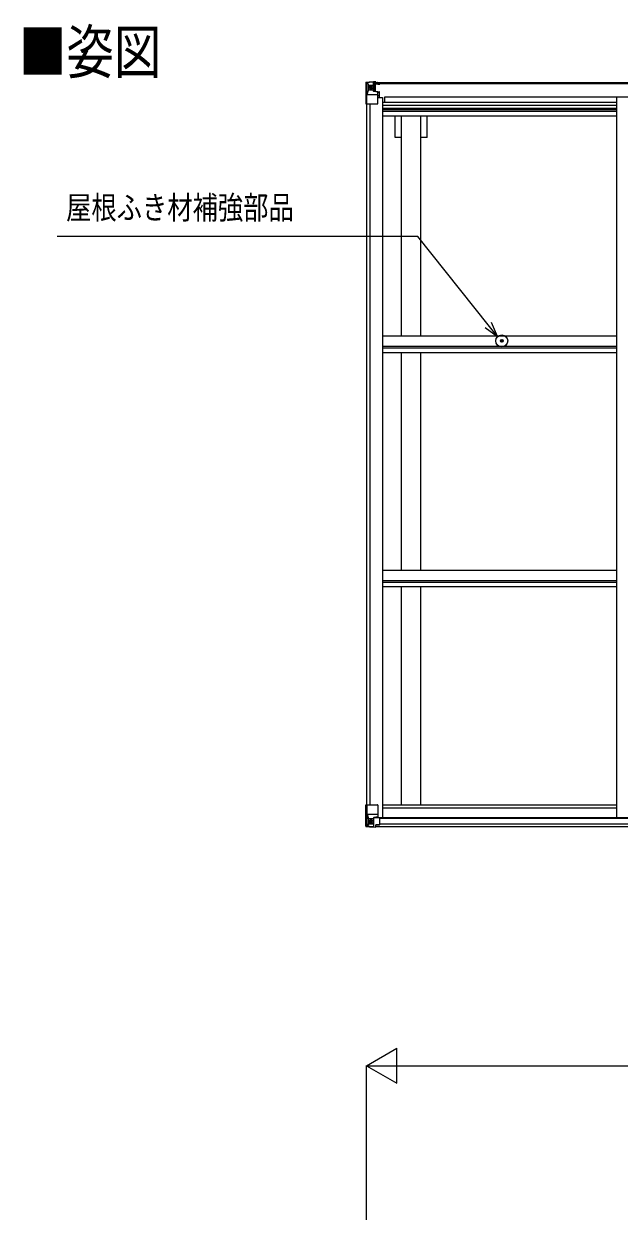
# Model space of a CAD drawing. Units: millimetres, scale not verified. Extents: x -10512 to 10512, y -7425 to 7425.
# Drawn here: x -3330 to -1635, y -1441 to 1941 of the extents above; entities that cross this region are included whole.
import ezdxf
from ezdxf.enums import TextEntityAlignment as Align

# ---------------------------------------------------------------- set-up
doc = ezdxf.new("R2010")
doc.units = ezdxf.units.MM
doc.header["$LTSCALE"] = 30
for name, color, linetype in [('0-2_USER1', 3, 'Continuous'), ('0-4_YKK_13', 4, 'Continuous'), ('0-5_YKK_A1', 4, 'Continuous'), ('0-6_YKK_D', 6, 'Continuous')]:
    doc.layers.add(name, color=color, linetype=linetype)
doc.styles.add('ＭＳ ゴシック', font='')
doc.styles.get('ＭＳ ゴシック').set_extended_font_data('MS Gothic')

msp = doc.modelspace()

# ---------------------------------------------------------------- linework, layer by layer
at = {"layer": '0-4_YKK_13'}
for p, q in [((-2356.11, 1773.41), (-2356.11, 1773.37)), ((-2355.17, 1774.41), (-2355.17, 1774.41)), ((-2355.17, 1774.37), (-2355.17, 1774.4)), ((-2346.2, 1774.79), (-2354.12, 1774.32)), ((-2353.26, 1773.35), (-2353.26, 1773.28)), ((-2353.26, 1712.7), (-2353.26, 1773.28)), ((-2349.3, 1769.91), (-2352.03, 1773.58)), ((-2348.44, 1766.4), (-2346.11, 1766.46)), ((-2348.44, 1752.93), (-2348.44, 1766.4)), ((-2334.11, 1775.58), (-2346.11, 1774.8)), ((-2346.11, 1766.46), (-2334.11, 1766.46)), ((-2340.63, 1759.26), (-2340.63, 1758.3)), ((-2335.11, 1766.46), (-2334.11, 1766.46)), ((-2327.61, 1776.1), (-2334.11, 1775.7)), ((-2334.11, 1749.6), (-2334.11, 1775.7)), ((-2334.11, 1774.81), (-2327.61, 1775.21)), ((-2332.61, 1769.99), (-2334.11, 1769.99)), ((-2332.61, 1766.46), (-2334.11, 1766.46)), ((-2327.61, 1774.29), (-2332.61, 1774.2)), ((-2332.11, 1769.63), (-2332.61, 1769.63)), ((-2328.61, 1764.7), (-2332.61, 1764.7)), ((-2332.5, 1768.33), (-2328.61, 1768.33)), ((-2332.11, 1770.66), (-2332.11, 1768.7)), ((-2324.11, 1770.66), (-2332.11, 1770.66)), ((-2324.11, 1770.63), (-2332.11, 1770.63)), ((-2322.11, 1768.79), (-2332.11, 1768.7)), ((-2332.11, 1768.54), (-2332.11, 1768.7)), ((-2332.11, 1768.7), (-2332.11, 1768.7)), ((-2328.61, 1748.6), (-2328.61, 1768.56)), ((-2327.61, 1775.21), (-2327.61, 1776.1)), ((-2327.61, 1774.7), (-2327.61, 1775.21)), ((-2327.61, 1774.7), (-2327.61, 1774.29)), ((-2327.61, 1774.29), (-2327.61, 1773.47)), ((-2322.61, 1773.9), (-2322.61, 1773.47)), ((-2322.31, 1773.9), (-2322.61, 1773.9)), ((-2322.31, 1773.9), (-2320.62, 1773.47)), ((-2322.11, 1770.4), (-2317.11, 1770.4)), ((-2322.11, 1768.79), (-2322.11, 1770.4)), ((-2317.11, 1771.32), (-2317.11, 1770.4)), ((-2317.11, 1770.4), (-2316.11, 1770.4)), ((-2316.11, 1770.4), (-2316.11, 1771.32)), ((-2316.11, 1770.4), (-2316.11, 1768.83)), ((-2316.11, 1768.72), (-2316.11, 1768.83)), ((-2352.72, 1739.58), (-2348.58, 1751.67)), ((-2352.72, 1739.58), (-2346.11, 1739.37)), ((-2346.11, 1752.9), (-2348.44, 1752.93)), ((-2346.11, 1752.9), (-2334.11, 1752.9)), ((-2346.11, 1752.9), (-2346.11, 1752.9)), ((-2346.11, 1739.37), (-2322.11, 1739.37)), ((-2332.61, 1752.9), (-2334.11, 1752.9)), ((-2333.28, 1749.34), (-2322.93, 1747.69)), ((-2333.28, 1748.71), (-2333.28, 1749.34)), ((-2322.93, 1747.06), (-2333.28, 1748.71)), ((-2328.61, 1756.5), (-2332.61, 1756.5)), ((-2322.93, 1747.69), (-2322.93, 1747.06)), ((-2322.66, 1747.61), (-2318.61, 1747.58)), ((-2322.11, 1713.7), (-2322.11, 1746.8)), ((-2317.61, 1735.7), (-2322.11, 1735.7)), ((-2317.61, 1747.57), (-2318.61, 1747.58)), ((-2318.61, 1745.84), (-2317.61, 1745.85)), ((-2317.61, 1731.35), (-2317.61, 1747.57)), ((-2353.26, 1712.7), (-2323.11, 1712.7)), ((-1971.53, 1038.38), (-1970.42, 1038.4)), ((-1971.53, 1037.38), (-1970.42, 1037.37)), ((-1970.42, 1038.4), (-1969.9, 1038.5)), ((-1970.42, 1037.37), (-1969.9, 1037.26)), ((-1969.8, 1039.02), (-1969.9, 1038.5)), ((-1969.8, 1036.75), (-1969.9, 1037.26)), ((-1969.79, 1040.13), (-1969.8, 1039.02)), ((-1969.79, 1035.64), (-1969.8, 1036.75)), ((-1968.79, 1040.13), (-1968.77, 1039.02)), ((-1968.79, 1035.64), (-1968.77, 1036.75)), ((-1968.77, 1039.02), (-1968.67, 1038.5)), ((-1968.77, 1036.75), (-1968.67, 1037.26)), ((-1968.15, 1038.4), (-1968.67, 1038.5)), ((-1968.15, 1037.37), (-1968.67, 1037.26)), ((-1967.04, 1038.38), (-1968.15, 1038.4)), ((-1967.04, 1037.38), (-1968.15, 1037.37)), ((-2356.11, -283.28), (-2323.11, -283.28)), ((-2356.11, -343.99), (-2356.11, -283.28)), ((-2353.26, -283.28), (-2353.26, -343.86)), ((-2322.11, -284.28), (-2322.11, -317.38)), ((-2352.72, -310.16), (-2346.11, -309.95)), ((-2352.72, -310.16), (-2348.58, -322.25)), ((-2346.11, -323.48), (-2348.44, -323.51)), ((-2348.44, -323.51), (-2348.44, -336.98)), ((-2348.44, -336.98), (-2346.11, -337.04)), ((-2346.11, -309.95), (-2322.11, -309.95)), ((-2346.11, -323.48), (-2346.11, -323.48)), ((-2334.11, -323.48), (-2346.11, -323.48)), ((-2346.11, -337.04), (-2334.11, -337.04)), ((-2341.59, -329.84), (-2341.59, -328.88)), ((-2334.11, -319.49), (-2327.61, -319.49)), ((-2334.11, -319.49), (-2334.11, -346.28)), ((-2322.93, -317.64), (-2333.28, -319.29)), ((-2333.28, -319.29), (-2333.28, -319.49)), ((-2330.58, -319.49), (-2322.93, -318.27)), ((-2327.61, -319.49), (-2318.61, -319.53)), ((-2322.93, -318.27), (-2322.93, -317.64)), ((-2317.61, -320.44), (-2317.61, -340.59)), ((-2355.17, -344.95), (-2355.17, -344.99)), ((-2346.2, -345.38), (-2354.12, -344.9)), ((-2353.26, -343.93), (-2353.26, -343.86)), ((-2349.3, -340.49), (-2352.03, -344.16)), ((-2334.11, -346.16), (-2346.11, -345.38)), ((-2327.61, -346.68), (-2327.61, -340.73)), ((-2318.61, -341.3), (-2327.61, -341.36))]:
    msp.add_line(p, q, dxfattribs=at)
for points in [[(-2356.11, 1773.37), (-2356.11, 1712.7), (-2353.26, 1712.7)], [(-2355.17, 1774.41), (-2346.11, 1774.96), (-2334.11, 1775.7)], [(-2342.55, 1760.22), (-2343.51, 1760.22), (-2343.51, 1761.18), (-2342.55, 1761.18)], [(-2341.59, 1762.14), (-2341.59, 1763.1), (-2340.63, 1763.1), (-2340.63, 1762.14)], [(-2340.63, 1758.3), (-2341.59, 1758.3), (-2341.59, 1759.26)], [(-2339.67, 1761.18), (-2338.71, 1761.18), (-2338.71, 1760.22), (-2339.67, 1760.22)], [(-2327.61, 1774.7), (-2332.61, 1774.7), (-2332.61, 1749.23)], [(-2332.11, 1769.63), (-2324.11, 1769.63), (-2324.11, 1771.32)], [(-2317.11, 1768.67), (-2332.11, 1768.54), (-2332.11, 1768.54)], [(-2322.11, 1768.79), (-2322.11, 1768.78), (-2316.11, 1768.83)], [(-2318.61, 1747.58), (-2318.61, 1745.84), (-2322.11, 1745.82)], [(-2342.55, -331.76), (-2343.51, -331.76), (-2343.51, -330.8), (-2342.55, -330.8)], [(-2341.59, -328.88), (-2340.63, -328.88), (-2340.63, -329.84)], [(-2340.63, -332.72), (-2340.63, -333.68), (-2341.59, -333.68), (-2341.59, -332.72)], [(-2339.67, -330.8), (-2338.71, -330.8), (-2338.71, -331.76), (-2339.67, -331.76)], [(-2355.17, -344.99), (-2346.11, -345.54), (-2327.61, -346.68)], [(-2317.61, -340.59), (-2317.62, -340.7), (-2327.61, -340.73)]]:
    msp.add_lwpolyline(points, dxfattribs=at)
for centre, radius in [((-2341.11, 1760.7), 5.3), ((-1969.29, 1037.88), 17), ((-1969.29, 1037.88), 4), ((-2341.11, -331.28), 5.3)]:
    msp.add_circle(centre, radius, dxfattribs=at)
for centre, radius, start, end in [((-2355.11, 1773.41), 0.999, 93.4424, 179.95083), ((-2355.11, 1773.41), 1, 93.50017, 180.00079), ((-2355.11, 1773.37), 0.999, 93.4424, 179.95083), ((-2353.95, 1787.02), 12.7, 269.24466, 275.10311), ((-2351.98, 1773.41), 1.28, 131.17831, 182.45895), ((-2342.55, 1762.14), 0.96, 270, 0), ((-2342.55, 1759.26), 0.96, 0, 90), ((-2339.67, 1762.14), 0.96, 180, 270), ((-2339.67, 1759.26), 0.96, 90, 180), ((-2332.11, 1771.16), 0.5, 179.99802, 269.99691), ((-2332.11, 1771.13), 0.5, 180.00109, 270.00109), ((-2332.11, 1768.2), 0.5, 90.52895, 180.04464), ((-2332.1, 1768.03), 0.513, 91.88028, 181.04707), ((-2316.97, 1776.36), 7.69, 268.96999, 276.43426), ((-2333.17, 1750.27), 0.937, 182.32209, 263.26766), ((-2333.17, 1749.64), 0.937, 182.32209, 263.26766), ((-2323.04, 1746.76), 0.937, 2.32209, 83.26766), ((-2323.04, 1746.12), 0.937, 2.32209, 83.26766), ((-2323.11, 1713.7), 1, 270, 0), ((-1969.29, 1037.88), 2.3, 167.44414, 192.55586), ((-1969.29, 1037.88), 2.3, 77.44414, 102.55586), ((-1969.29, 1037.88), 2.3, 257.44414, 282.55586), ((-1969.29, 1037.88), 2.3, 347.44414, 12.55586), ((-2323.11, -284.28), 1, 0, 90), ((-2342.55, -329.84), 0.96, 270, 0), ((-2342.55, -332.72), 0.96, 0, 90), ((-2339.67, -329.84), 0.96, 180, 270), ((-2339.67, -332.72), 0.96, 90, 180), ((-2333.17, -320.22), 0.937, 96.73234, 129.06602), ((-2323.04, -316.7), 0.937, 276.73234, 357.67791), ((-2323.04, -317.34), 0.937, 276.73234, 357.67791), ((-2355.11, -343.95), 0.999, 180.04917, 266.5576), ((-2355.11, -343.99), 0.999, 180.04917, 266.5576), ((-2355.11, -343.99), 1, 179.99921, 266.49983), ((-2353.95, -357.6), 12.7, 84.89689, 90.75534), ((-2351.98, -343.99), 1.28, 177.54105, 228.82169)]:
    msp.add_arc(centre, radius, start, end, dxfattribs=at)
for centre, major_axis, ratio, start_param, end_param in [((-2154.17, 1786.72), (201, 12.36), 0.060933, 3.1373463, 3.1378449), ((-2353.17, 1774.49), (2, 0.12), 0.060933, 3.1378449, 4.2119296), ((-2352.98, 1771.39), (-0.02, 3), 0.466854, 5.5234897, 6.1575023), ((-2351.31, 1766.32), (0.03, 5), 0.573921, 4.7320603, 5.5159136), ((-2427.86, 1766.46), (81.75, 0), 0.061163, 0, 0.0007725), ((-2352, 1741.93), (0.85, 2.32), 0.403757, 2.3087461, 3.2744049), ((-2349.84, 1752.95), (0, 3), 0.468246, 4.2703918, 4.7058971), ((-2352, -312.51), (0.85, -2.32), 0.403757, 3.0087805, 3.9744392), ((-2351.31, -336.9), (0.03, -5), 0.573921, 0.7672717, 1.551125), ((-2349.84, -323.53), (0, -3), 0.468246, 1.5772882, 2.0127935), ((-2427.86, -337.04), (81.75, 0), 0.061163, 6.2824128, 6.2831853), ((-2318.61, -320.43), (1, -0.021), 0.906239, 0.0187047, 1.589501), ((-2353.17, -345.07), (2, -0.12), 0.060933, 2.0712557, 3.1453404), ((-2154.17, -357.3), (201, -12.36), 0.060933, 3.1453404, 3.145839), ((-2352.98, -341.97), (-0.02, -3), 0.466854, 0.125683, 0.7596956), ((-2318.61, -340.6), (1, 0.012), 0.707053, 4.7036637, 6.124411)]:
    msp.add_ellipse(centre, major_axis=major_axis, ratio=ratio, start_param=start_param, end_param=end_param, dxfattribs=at)
at = {"layer": '0-5_YKK_A1'}
for p, q in [((-2332.61, 1773.47), (528.39, 1773.47)), ((-2332.61, 1771.32), (528.39, 1771.32)), ((-2322.11, 1731.35), (-2309.11, 1731.35)), ((-2309.11, 1731.35), (-2309.11, -319.3)), ((-2301.61, 1717.67), (-2301.61, 1733.18)), ((-2301.61, 1733.18), (497.39, 1733.18)), ((-1643.11, 1733.17), (-1643.11, -319.3)), ((-2354.11, 1712.7), (-2354.11, -283.28)), ((-2344.41, 1712.7), (-2344.41, -283.28)), ((-2309.11, 1717.67), (-1643.11, 1717.67)), ((-2309.11, 1709.27), (-1643.11, 1709.27)), ((-2309.11, 1701.07), (-1643.11, 1701.07)), ((-2309.11, 1697.15), (-1643.11, 1697.15)), ((-2309.11, 1692.07), (-1643.11, 1692.07)), ((-2309.11, 1679.06), (-1643.11, 1679.06)), ((-2272.31, 1617.47), (-2272.31, 1679.06)), ((-2254.61, 1052.41), (-2254.61, 1679.06)), ((-2199.61, 1052.41), (-2199.61, 1679.06)), ((-2181.91, 1617.47), (-2181.91, 1679.06)), ((-2254.61, 1617.47), (-2272.31, 1617.47)), ((-2181.91, 1617.47), (-2199.61, 1617.47)), ((-2309.08, 1052.41), (-1643.11, 1052.41)), ((-2309.08, 1022.67), (-1643.11, 1022.67)), ((-2309.08, 1018.12), (-1643.11, 1018.12)), ((-2309.08, 1005.11), (-1643.11, 1005.11)), ((-2254.61, 385.41), (-2254.61, 1005.11)), ((-2199.61, 385.41), (-2199.61, 1005.11)), ((-2309.08, 385.41), (-1643.11, 385.41)), ((-2309.08, 355.68), (-1643.11, 355.68)), ((-2309.08, 351.13), (-1643.11, 351.13)), ((-2309.08, 338.12), (-1643.11, 338.12)), ((-2254.61, -283.13), (-2254.61, 338.12)), ((-2199.61, -283.13), (-2199.61, 338.12)), ((-2309.11, -283.13), (-1643.11, -283.13)), ((-2309.11, -291.48), (-1643.11, -291.48)), ((-2329.37, -319.3), (525.16, -319.3)), ((-2317.61, -321.56), (513.39, -321.56)), ((-2317.61, -337.18), (513.39, -337.18)), ((-2327.61, -345.08), (523.39, -345.08))]:
    msp.add_line(p, q, dxfattribs=at)
at = {"layer": '0-6_YKK_D'}
for p, q in [((-2354.11, -1026.26), (-2267.5, -976.26)), ((-2267.5, -1076.26), (-2267.5, -976.26)), ((-2354.11, -1485.84), (-2354.11, -1025.26)), ((-2354.11, -1026.26), (-2267.5, -1076.26)), ((-2354.11, -1026.26), (-2180.9, -1026.26)), ((-2254.11, -1026.26), (449.89, -1026.26))]:
    msp.add_line(p, q, dxfattribs=at)
for points in [[(-1981.11, 1050.09), (-2007.61, 1083.33), (-2208.31, 1335.06), (-3234.28, 1335.06)], [(-2016.51, 1076.23), (-1981.11, 1050.09), (-1998.7, 1090.42)]]:
    msp.add_lwpolyline(points, dxfattribs=at)

# ---------------------------------------------------------------- texts
at = {"layer": '0-2_USER1', "style": 'ＭＳ ゴシック', "width": 0.8}
msp.add_text('■姿図', height=123.7, dxfattribs=at).set_placement((-3343.32, 1762.36), align=Align.BOTTOM_LEFT)
at = {"layer": '0-6_YKK_D', "style": 'ＭＳ ゴシック', "width": 0.8}
msp.add_text('屋根ふき材補強部品', height=65.98, dxfattribs=at).set_placement((-3209.31, 1365.04), align=Align.BOTTOM_LEFT)

doc.saveas('drawing.dxf')
